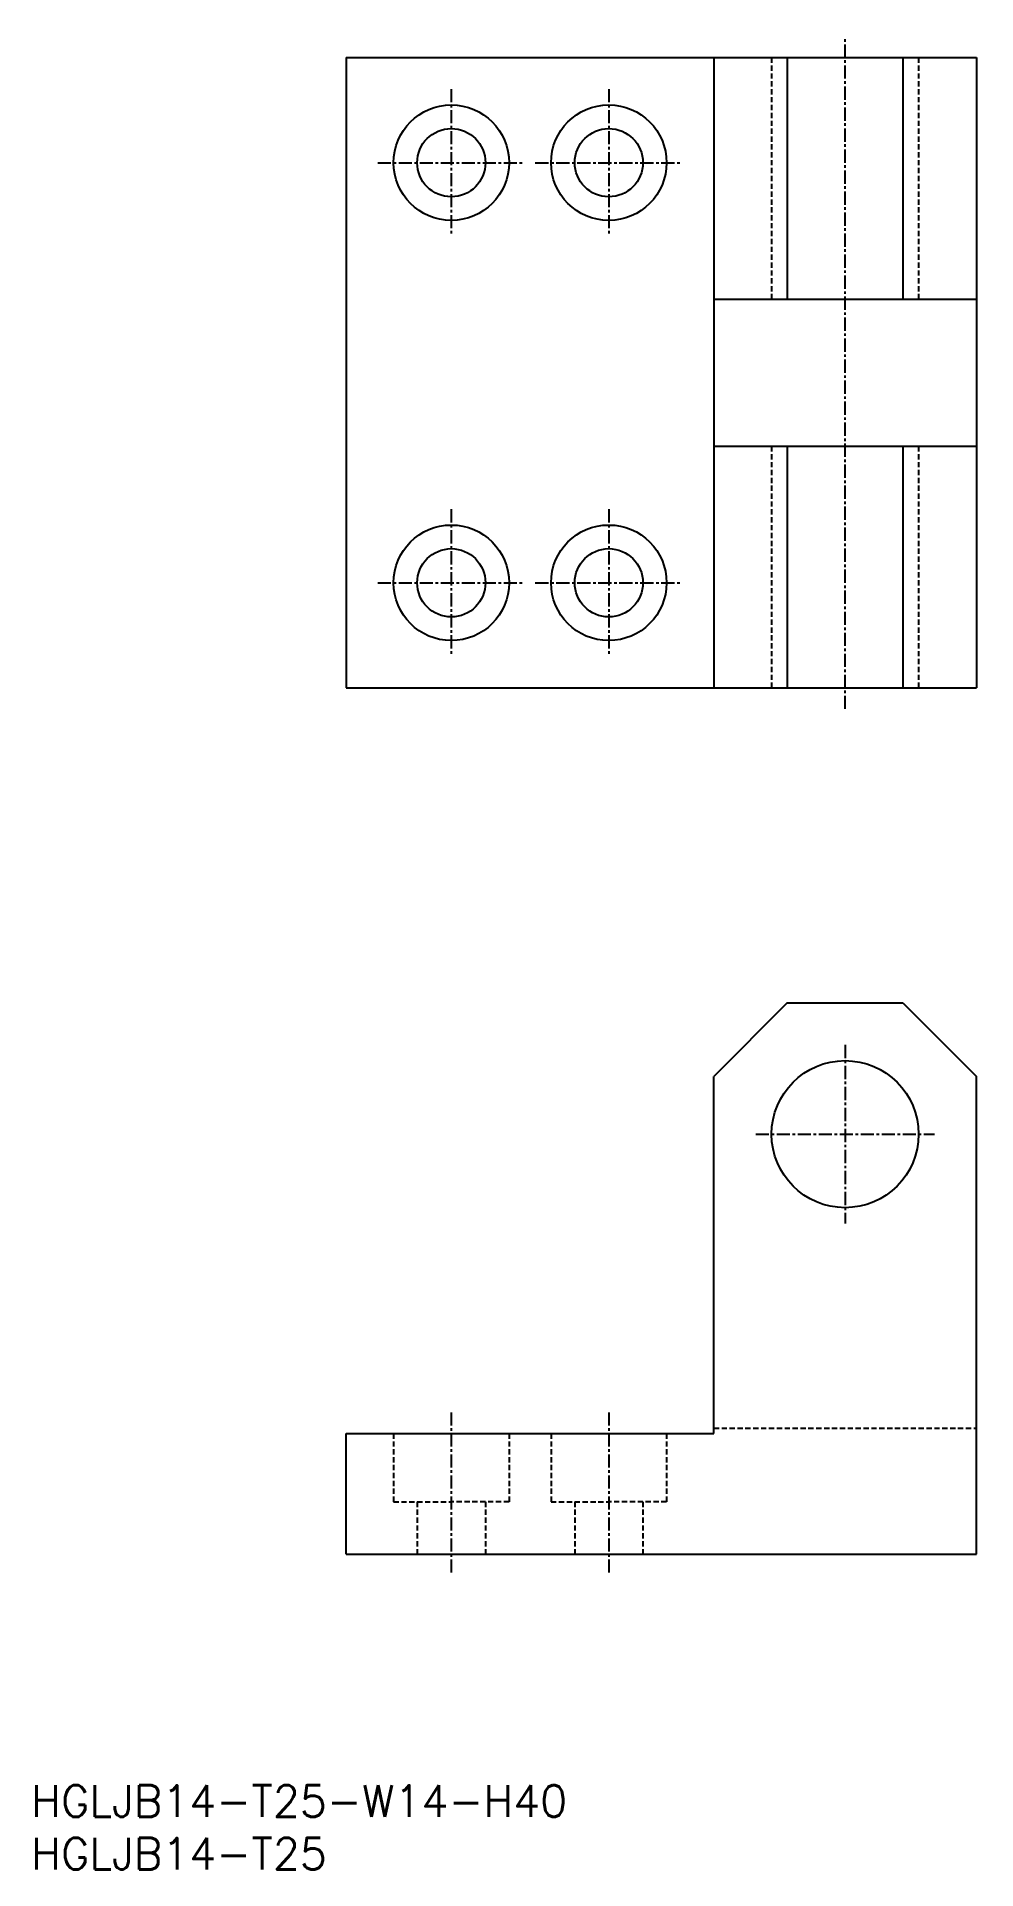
# Model space of a CAD drawing. Extents: x 1 to 90, y 0 to 175.
import ezdxf

# ---------------------------------------------------------------- set-up
doc = ezdxf.new("R2010")
doc.units = 0
doc.linetypes.add('CENTER', pattern=[2, 1.25, -0.25, 0.25, -0.25])
doc.linetypes.add('DASHED', pattern=[0.75, 0.5, -0.25])
doc.layers.get('0').update_dxf_attribs({"linetype": 'CONTINUOUS'})
doc.layers.add('CENTER', color=1, linetype='CENTER')
doc.styles.get("Standard").update_dxf_attribs({"font": 'txt.shx'})

# ---------------------------------------------------------------- blocks, each defined once
blk = doc.blocks.new('*U16')
at = {"color": 7, "linetype": 'CONTINUOUS'}
blk.add_text('HGLJB14-T25', height=3, dxfattribs=at).set_placement((0, 0))
blk = doc.blocks.new('*U17')
at = {"color": 7, "linetype": 'CONTINUOUS'}
blk.add_text('HGLJB14-T25-W14-H40', height=3, dxfattribs=at).set_placement((0, 5))

msp = doc.modelspace()

# ---------------------------------------------------------------- linework, layer by layer
at = {"color": 7, "linetype": 'CONTINUOUS'}
for p, q in [((30, 172.5), (90, 172.5)), ((30, 172.5), (30, 112.5)), ((65, 172.5), (65, 112.5)), ((72, 172.5), (72, 149.5)), ((83, 172.5), (83, 149.5)), ((90, 172.5), (90, 112.5)), ((65, 149.5), (90, 149.5)), ((65, 135.5), (90, 135.5)), ((72, 135.5), (72, 112.5)), ((83, 135.5), (83, 112.5)), ((30, 112.5), (90, 112.5)), ((72, 82.5), (65, 75.5)), ((72, 82.5), (83, 82.5)), ((83, 82.5), (90, 75.5)), ((65, 41.5), (65, 75.5)), ((90, 30), (90, 75.5)), ((30, 41.5), (65, 41.5)), ((30, 30), (30, 41.5)), ((30, 30), (90, 30))]:
    msp.add_line(p, q, dxfattribs=at)
at = {"color": 3, "linetype": 'DASHED'}
for p, q in [((70.5, 172.5), (70.5, 149.5)), ((84.5, 172.5), (84.5, 149.5)), ((70.5, 135.5), (70.5, 112.5)), ((84.5, 135.5), (84.5, 112.5)), ((65, 42), (90, 42)), ((34.5, 41.5), (34.5, 35)), ((45.5, 41.5), (45.5, 35)), ((49.5, 41.5), (49.5, 35)), ((60.5, 41.5), (60.5, 35)), ((34.5, 35), (40, 35)), ((36.75, 35), (36.75, 30)), ((45.5, 35), (40, 35)), ((43.25, 35), (43.25, 30)), ((49.5, 35), (55, 35)), ((51.75, 35), (51.75, 30)), ((60.5, 35), (55, 35)), ((58.25, 35), (58.25, 30))]:
    msp.add_line(p, q, dxfattribs=at)
at = {"color": 7, "linetype": 'CONTINUOUS'}
for centre, radius in [((40, 162.5), 5.5), ((55, 162.5), 5.5), ((40, 162.5), 3.25), ((55, 162.5), 3.25), ((40, 122.5), 5.5), ((55, 122.5), 5.5), ((40, 122.5), 3.25), ((55, 122.5), 3.25), ((77.5, 70), 7)]:
    msp.add_circle(centre, radius, dxfattribs=at)
at = {"layer": 'CENTER', "color": 1, "linetype": 'CENTER'}
for p, q in [((77.5, 110.5), (77.5, 174.5)), ((40, 169.5), (40, 155.5)), ((55, 169.5), (55, 155.5)), ((33, 162.5), (47, 162.5)), ((48, 162.5), (62, 162.5)), ((40, 129.5), (40, 115.5)), ((55, 129.5), (55, 115.5)), ((33, 122.5), (47, 122.5)), ((48, 122.5), (62, 122.5)), ((77.5, 78.5), (77.5, 61.5)), ((69, 70), (86, 70)), ((40, 43.5), (40, 28)), ((55, 43.5), (55, 28))]:
    msp.add_line(p, q, dxfattribs=at)

# ---------------------------------------------------------------- block references
at = {"color": 7, "linetype": 'CONTINUOUS'}
for name in ['*U17', '*U16']:
    msp.add_blockref(name, (0, 0), dxfattribs=at)

doc.saveas('drawing.dxf')
